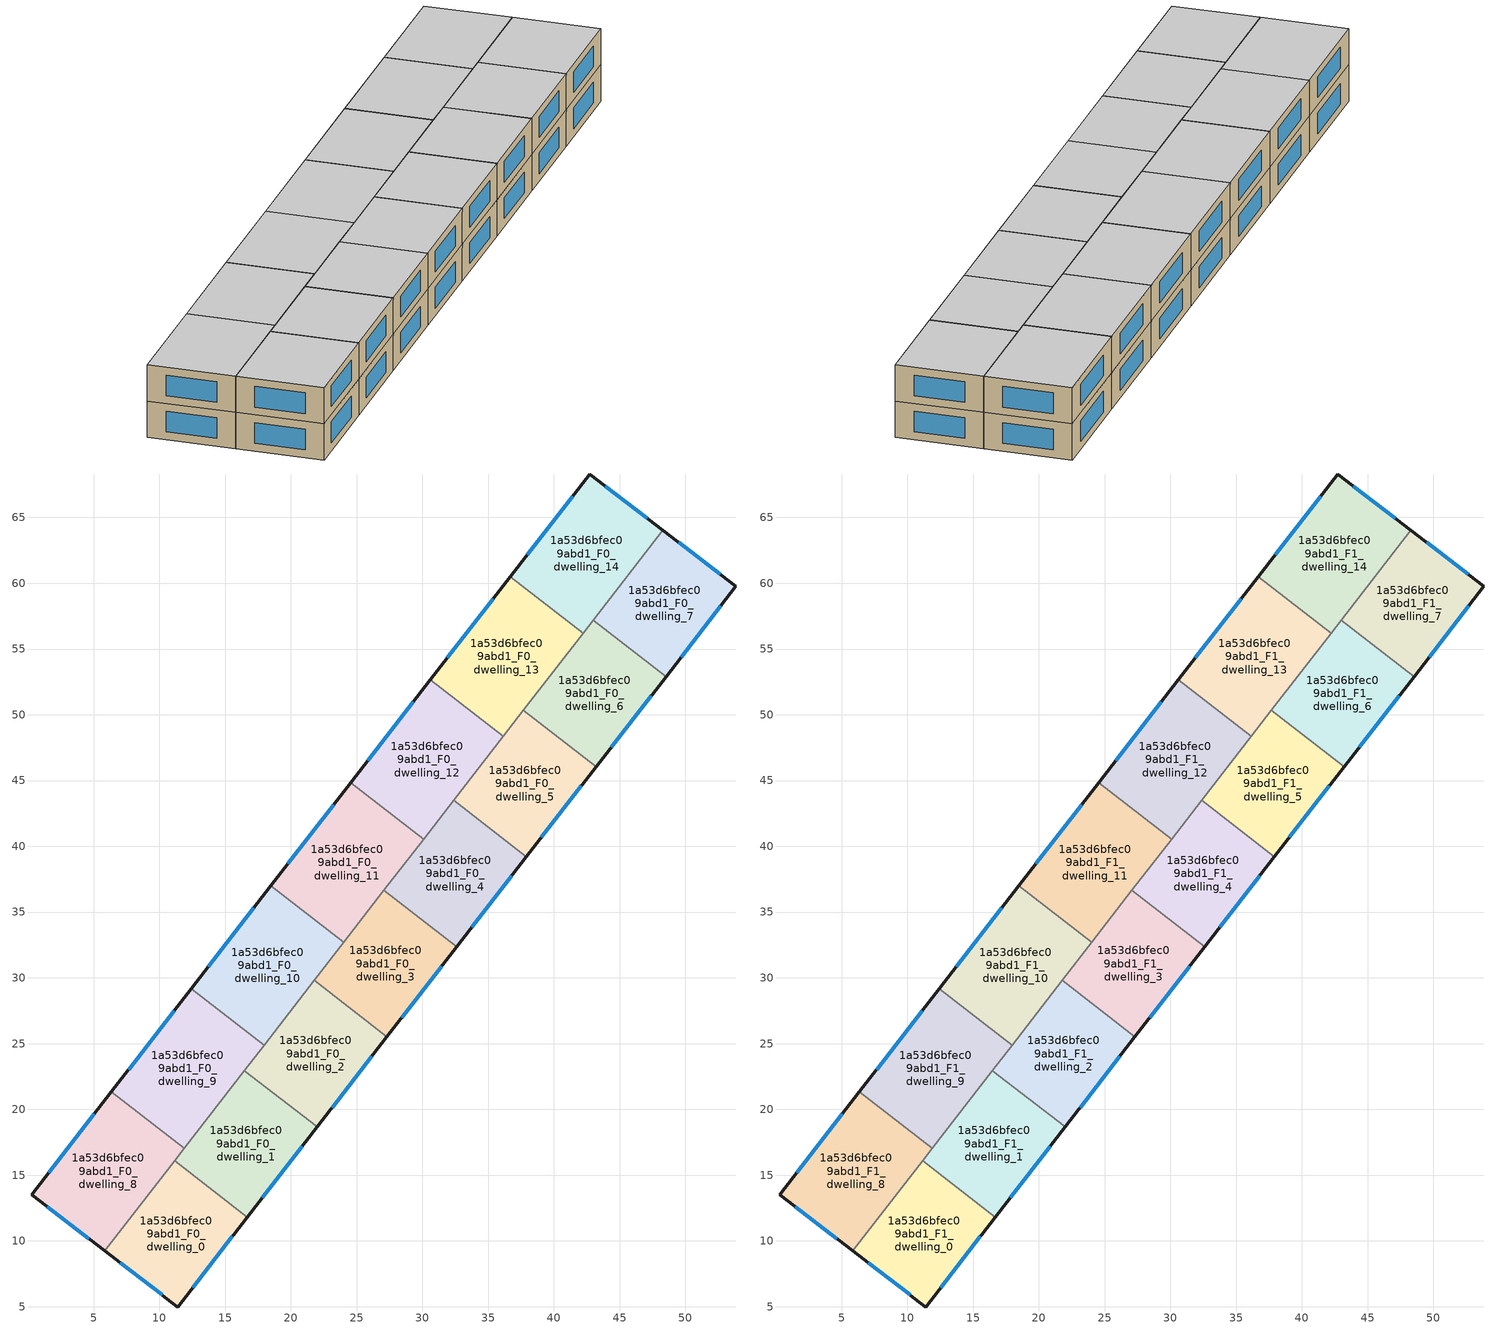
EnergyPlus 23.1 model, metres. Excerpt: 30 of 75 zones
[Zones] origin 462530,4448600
1a53d6bfec09abd1_F0_dwelling_0
 floor ground (EU_floor_Construction): 16.7,11.82 11.4,4.98 5.85,9.25 11.16,16.11 z0
 wall outside (EU_wall_Construction): 5.85,9.25 11.4,4.98 16.7,11.82 z0:3
 wall to 1a53d6bfec09abd1_F0_dwelling_1 (EU_wall_Construction): 16.7,11.82 11.16,16.11 z0:3
 wall to 1a53d6bfec09abd1_F0_dwelling_8 (EU_wall_Construction): 11.16,16.11 5.85,9.25 z0:3
 window (EU_Window_Construction): 12.54,6.44 15.56,10.35 / 7.04,8.33 10.21,5.89 z0.64:2.36
1a53d6bfec09abd1_F0_dwelling_1
 floor ground (EU_floor_Construction): 22,18.67 16.7,11.82 11.16,16.11 16.46,22.96 z0
 wall outside (EU_wall_Construction): 16.7,11.82 22,18.67 z0:3
 wall to 1a53d6bfec09abd1_F0_dwelling_2 (EU_wall_Construction): 22,18.67 16.46,22.96 z0:3
 wall to 1a53d6bfec09abd1_F0_dwelling_9 (EU_wall_Construction): 16.46,22.96 11.9,17.06 z0:3
 wall to 1a53d6bfec09abd1_F0_dwelling_8 (EU_wall_Construction): 11.9,17.06 11.16,16.11 z0:3
 window (EU_Window_Construction): 17.83,13.28 20.87,17.2 z0.64:2.36
1a53d6bfec09abd1_F0_dwelling_10
 floor ground (EU_floor_Construction): 24.02,32.72 17.96,24.89 12.42,29.18 18.49,37.01 z0
 wall outside (EU_wall_Construction): 18.49,37.01 12.42,29.18 z0:3
 wall to 1a53d6bfec09abd1_F0_dwelling_11 (EU_wall_Construction): 24.02,32.72 18.49,37.01 z0:3
 wall to 1a53d6bfec09abd1_F0_dwelling_9 (EU_wall_Construction): 12.42,29.18 17.96,24.89 z0:3
 wall to 1a53d6bfec09abd1_F0_dwelling_2 (EU_wall_Construction): 17.96,24.89 21.77,29.81 z0:3
 wall to 1a53d6bfec09abd1_F0_dwelling_3 (EU_wall_Construction): 21.77,29.81 24.02,32.72 z0:3
 window (EU_Window_Construction): 17.19,35.33 13.72,30.86 z0.64:2.36
1a53d6bfec09abd1_F0_dwelling_11
 floor ground (EU_floor_Construction): 30.09,40.54 24.02,32.72 18.49,37.01 24.55,44.83 z0
 wall outside (EU_wall_Construction): 24.55,44.83 18.49,37.01 z0:3
 wall to 1a53d6bfec09abd1_F0_dwelling_12 (EU_wall_Construction): 30.09,40.54 24.55,44.83 z0:3
 wall to 1a53d6bfec09abd1_F0_dwelling_3 (EU_wall_Construction): 24.02,32.72 27.07,36.65 z0:3
 wall to 1a53d6bfec09abd1_F0_dwelling_4 (EU_wall_Construction): 27.07,36.65 30.09,40.54 z0:3
 window (EU_Window_Construction): 23.25,43.16 19.78,38.68 z0.64:2.36
1a53d6bfec09abd1_F0_dwelling_12
 floor ground (EU_floor_Construction): 36.15,48.37 30.09,40.54 24.55,44.83 30.61,52.66 z0
 wall outside (EU_wall_Construction): 30.61,52.66 24.55,44.83 z0:3
 wall to 1a53d6bfec09abd1_F0_dwelling_13 (EU_wall_Construction): 36.15,48.37 30.61,52.66 z0:3
 wall to 1a53d6bfec09abd1_F0_dwelling_5 (EU_wall_Construction): 32.38,43.5 36.15,48.37 z0:3
 wall to 1a53d6bfec09abd1_F0_dwelling_4 (EU_wall_Construction): 30.09,40.55 32.38,43.5 z0:3
 window (EU_Window_Construction): 29.31,50.98 25.85,46.51 z0.64:2.36
1a53d6bfec09abd1_F0_dwelling_13
 floor ground (EU_floor_Construction): 42.21,56.2 36.15,48.37 30.61,52.66 36.67,60.49 z0
 wall outside (EU_wall_Construction): 36.67,60.49 30.61,52.66 z0:3
 wall to 1a53d6bfec09abd1_F0_dwelling_14 (EU_wall_Construction): 42.21,56.2 36.67,60.49 z0:3
 wall to 1a53d6bfec09abd1_F0_dwelling_6 (EU_wall_Construction): 37.68,50.35 42.21,56.2 z0:3
 wall to 1a53d6bfec09abd1_F0_dwelling_5 (EU_wall_Construction): 36.15,48.37 37.68,50.35 z0:3
 window (EU_Window_Construction): 35.37,58.81 31.91,54.34 z0.64:2.36
1a53d6bfec09abd1_F0_dwelling_14
 floor ground (EU_floor_Construction): 48.28,64.04 42.21,56.2 36.67,60.49 42.73,68.3 z0
 wall outside (EU_wall_Construction): 48.28,64.04 42.73,68.3 36.67,60.49 z0:3
 wall to 1a53d6bfec09abd1_F0_dwelling_7 (EU_wall_Construction): 42.99,57.2 48.28,64.04 z0:3
 wall to 1a53d6bfec09abd1_F0_dwelling_6 (EU_wall_Construction): 42.21,56.2 42.99,57.2 z0:3
 window (EU_Window_Construction): 47.09,64.95 43.92,67.39 / 41.43,66.63 37.97,62.16 z0.64:2.36
1a53d6bfec09abd1_F0_dwelling_2
 floor ground (EU_floor_Construction): 27.31,25.51 22,18.67 16.46,22.96 21.77,29.8 z0
 wall outside (EU_wall_Construction): 22,18.67 27.31,25.51 z0:3
 wall to 1a53d6bfec09abd1_F0_dwelling_3 (EU_wall_Construction): 27.31,25.51 21.77,29.8 z0:3
 wall to 1a53d6bfec09abd1_F0_dwelling_9 (EU_wall_Construction): 17.96,24.89 16.46,22.96 z0:3
 window (EU_Window_Construction): 23.14,20.13 26.17,24.05 z0.64:2.36
1a53d6bfec09abd1_F0_dwelling_3
 floor ground (EU_floor_Construction): 32.61,32.36 27.31,25.51 21.77,29.8 27.07,36.65 z0
 wall outside (EU_wall_Construction): 27.31,25.51 32.61,32.36 z0:3
 wall to 1a53d6bfec09abd1_F0_dwelling_4 (EU_wall_Construction): 32.61,32.36 27.07,36.65 z0:3
 window (EU_Window_Construction): 28.44,26.98 31.47,30.9 z0.64:2.36
1a53d6bfec09abd1_F0_dwelling_4
 floor ground (EU_floor_Construction): 37.91,39.21 32.61,32.36 27.07,36.65 32.38,43.5 z0
 wall outside (EU_wall_Construction): 32.61,32.36 37.91,39.21 z0:3
 wall to 1a53d6bfec09abd1_F0_dwelling_5 (EU_wall_Construction): 37.91,39.21 32.38,43.5 z0:3
 window (EU_Window_Construction): 33.75,33.83 36.78,37.75 z0.64:2.36
1a53d6bfec09abd1_F0_dwelling_5
 floor ground (EU_floor_Construction): 43.22,46.06 37.91,39.21 32.38,43.5 37.68,50.35 z0
 wall outside (EU_wall_Construction): 37.91,39.21 43.22,46.06 z0:3
 wall to 1a53d6bfec09abd1_F0_dwelling_6 (EU_wall_Construction): 43.22,46.06 37.68,50.35 z0:3
 window (EU_Window_Construction): 39.05,40.68 42.08,44.59 z0.64:2.36
1a53d6bfec09abd1_F0_dwelling_6
 floor ground (EU_floor_Construction): 48.52,52.91 43.22,46.06 37.68,50.35 42.99,57.2 z0
 wall outside (EU_wall_Construction): 43.22,46.06 48.52,52.91 z0:3
 wall to 1a53d6bfec09abd1_F0_dwelling_7 (EU_wall_Construction): 48.52,52.91 42.99,57.2 z0:3
 window (EU_Window_Construction): 44.36,47.53 47.39,51.44 z0.64:2.36
1a53d6bfec09abd1_F0_dwelling_7
 floor ground (EU_floor_Construction): 53.84,59.77 48.52,52.91 42.99,57.2 48.28,64.04 z0
 wall outside (EU_wall_Construction): 48.52,52.91 53.84,59.77 48.28,64.04 z0:3
 window (EU_Window_Construction): 52.65,60.68 49.47,63.12 / 49.66,54.38 52.7,58.3 z0.64:2.36
1a53d6bfec09abd1_F0_dwelling_8
 floor ground (EU_floor_Construction): 11.9,17.06 5.85,9.25 0.29,13.51 6.36,21.35 z0
 wall outside (EU_wall_Construction): 6.36,21.35 0.29,13.51 5.85,9.25 z0:3
 wall to 1a53d6bfec09abd1_F0_dwelling_9 (EU_wall_Construction): 11.9,17.06 6.36,21.35 z0:3
 window (EU_Window_Construction): 1.48,12.6 4.66,10.16 / 5.06,19.67 1.59,15.19 z0.64:2.36
1a53d6bfec09abd1_F0_dwelling_9
 floor ground (EU_floor_Construction): 17.96,24.89 11.9,17.06 6.36,21.35 12.42,29.18 z0
 wall outside (EU_wall_Construction): 12.42,29.18 6.36,21.35 z0:3
 window (EU_Window_Construction): 11.13,27.5 7.66,23.03 z0.64:2.36
1a53d6bfec09abd1_F1_dwelling_0
 floor to 1a53d6bfec09abd1_F0_dwelling_0 (EU_floor_Construction): 16.7,11.82 11.4,4.98 5.85,9.25 11.16,16.11 z3
 wall outside (EU_wall_Construction): 5.85,9.25 11.4,4.98 16.7,11.82 z3:6
 wall to 1a53d6bfec09abd1_F1_dwelling_1 (EU_wall_Construction): 16.7,11.82 11.16,16.11 z3:6
 wall to 1a53d6bfec09abd1_F1_dwelling_8 (EU_wall_Construction): 11.16,16.11 5.85,9.25 z3:6
 window (EU_Window_Construction): 12.54,6.44 15.56,10.35 / 7.04,8.33 10.21,5.89 z3.64:5.36
 ceiling to 1a53d6bfec09abd1_F2_dwelling_0 (EU_floor_Construction): 11.4,4.98 16.7,11.82 11.16,16.11 5.85,9.25 z6
1a53d6bfec09abd1_F1_dwelling_1
 floor to 1a53d6bfec09abd1_F0_dwelling_1 (EU_floor_Construction): 22,18.67 16.7,11.82 11.16,16.11 16.46,22.96 z3
 wall outside (EU_wall_Construction): 16.7,11.82 22,18.67 z3:6
 wall to 1a53d6bfec09abd1_F1_dwelling_2 (EU_wall_Construction): 22,18.67 16.46,22.96 z3:6
 wall to 1a53d6bfec09abd1_F1_dwelling_9 (EU_wall_Construction): 16.46,22.96 11.9,17.06 z3:6
 wall to 1a53d6bfec09abd1_F1_dwelling_8 (EU_wall_Construction): 11.9,17.06 11.16,16.11 z3:6
 window (EU_Window_Construction): 17.83,13.28 20.87,17.2 z3.64:5.36
 ceiling to 1a53d6bfec09abd1_F2_dwelling_1 (EU_floor_Construction): 16.7,11.82 22,18.67 16.46,22.96 11.16,16.11 z6
1a53d6bfec09abd1_F1_dwelling_10
 floor to 1a53d6bfec09abd1_F0_dwelling_10 (EU_floor_Construction): 24.02,32.72 17.96,24.89 12.42,29.18 18.49,37.01 z3
 wall outside (EU_wall_Construction): 18.49,37.01 12.42,29.18 z3:6
 wall to 1a53d6bfec09abd1_F1_dwelling_11 (EU_wall_Construction): 24.02,32.72 18.49,37.01 z3:6
 wall to 1a53d6bfec09abd1_F1_dwelling_9 (EU_wall_Construction): 12.42,29.18 17.96,24.89 z3:6
 wall to 1a53d6bfec09abd1_F1_dwelling_2 (EU_wall_Construction): 17.96,24.89 21.77,29.81 z3:6
 wall to 1a53d6bfec09abd1_F1_dwelling_3 (EU_wall_Construction): 21.77,29.81 24.02,32.72 z3:6
 window (EU_Window_Construction): 17.19,35.33 13.72,30.86 z3.64:5.36
 ceiling to 1a53d6bfec09abd1_F2_dwelling_10 (EU_floor_Construction): 17.96,24.89 24.02,32.72 18.49,37.01 12.42,29.18 z6
1a53d6bfec09abd1_F1_dwelling_11
 floor to 1a53d6bfec09abd1_F0_dwelling_11 (EU_floor_Construction): 30.09,40.54 24.02,32.72 18.49,37.01 24.55,44.83 z3
 wall outside (EU_wall_Construction): 24.55,44.83 18.49,37.01 z3:6
 wall to 1a53d6bfec09abd1_F1_dwelling_12 (EU_wall_Construction): 30.09,40.54 24.55,44.83 z3:6
 wall to 1a53d6bfec09abd1_F1_dwelling_3 (EU_wall_Construction): 24.02,32.72 27.07,36.65 z3:6
 wall to 1a53d6bfec09abd1_F1_dwelling_4 (EU_wall_Construction): 27.07,36.65 30.09,40.54 z3:6
 window (EU_Window_Construction): 23.25,43.16 19.78,38.68 z3.64:5.36
 ceiling to 1a53d6bfec09abd1_F2_dwelling_11 (EU_floor_Construction): 24.02,32.72 30.09,40.54 24.55,44.83 18.49,37.01 z6
1a53d6bfec09abd1_F1_dwelling_12
 floor to 1a53d6bfec09abd1_F0_dwelling_12 (EU_floor_Construction): 36.15,48.37 30.09,40.54 24.55,44.83 30.61,52.66 z3
 wall outside (EU_wall_Construction): 30.61,52.66 24.55,44.83 z3:6
 wall to 1a53d6bfec09abd1_F1_dwelling_13 (EU_wall_Construction): 36.15,48.37 30.61,52.66 z3:6
 wall to 1a53d6bfec09abd1_F1_dwelling_5 (EU_wall_Construction): 32.38,43.5 36.15,48.37 z3:6
 wall to 1a53d6bfec09abd1_F1_dwelling_4 (EU_wall_Construction): 30.09,40.55 32.38,43.5 z3:6
 window (EU_Window_Construction): 29.31,50.98 25.85,46.51 z3.64:5.36
 ceiling to 1a53d6bfec09abd1_F2_dwelling_12 (EU_floor_Construction): 30.09,40.54 36.15,48.37 30.61,52.66 24.55,44.83 z6
1a53d6bfec09abd1_F1_dwelling_13
 floor to 1a53d6bfec09abd1_F0_dwelling_13 (EU_floor_Construction): 42.21,56.2 36.15,48.37 30.61,52.66 36.67,60.49 z3
 wall outside (EU_wall_Construction): 36.67,60.49 30.61,52.66 z3:6
 wall to 1a53d6bfec09abd1_F1_dwelling_14 (EU_wall_Construction): 42.21,56.2 36.67,60.49 z3:6
 wall to 1a53d6bfec09abd1_F1_dwelling_6 (EU_wall_Construction): 37.68,50.35 42.21,56.2 z3:6
 wall to 1a53d6bfec09abd1_F1_dwelling_5 (EU_wall_Construction): 36.15,48.37 37.68,50.35 z3:6
 window (EU_Window_Construction): 35.37,58.81 31.91,54.34 z3.64:5.36
 ceiling to 1a53d6bfec09abd1_F2_dwelling_13 (EU_floor_Construction): 36.15,48.37 42.21,56.2 36.67,60.49 30.61,52.66 z6
1a53d6bfec09abd1_F1_dwelling_14
 floor to 1a53d6bfec09abd1_F0_dwelling_14 (EU_floor_Construction): 48.28,64.04 42.21,56.2 36.67,60.49 42.73,68.3 z3
 wall outside (EU_wall_Construction): 48.28,64.04 42.73,68.3 36.67,60.49 z3:6
 wall to 1a53d6bfec09abd1_F1_dwelling_7 (EU_wall_Construction): 42.99,57.2 48.28,64.04 z3:6
 wall to 1a53d6bfec09abd1_F1_dwelling_6 (EU_wall_Construction): 42.21,56.2 42.99,57.2 z3:6
 window (EU_Window_Construction): 47.09,64.95 43.92,67.39 / 41.43,66.63 37.97,62.16 z3.64:5.36
 ceiling to 1a53d6bfec09abd1_F2_dwelling_14 (EU_floor_Construction): 42.21,56.2 48.28,64.04 42.73,68.3 36.67,60.49 z6
1a53d6bfec09abd1_F1_dwelling_2
 floor to 1a53d6bfec09abd1_F0_dwelling_2 (EU_floor_Construction): 27.31,25.51 22,18.67 16.46,22.96 21.77,29.8 z3
 wall outside (EU_wall_Construction): 22,18.67 27.31,25.51 z3:6
 wall to 1a53d6bfec09abd1_F1_dwelling_3 (EU_wall_Construction): 27.31,25.51 21.77,29.8 z3:6
 wall to 1a53d6bfec09abd1_F1_dwelling_9 (EU_wall_Construction): 17.96,24.89 16.46,22.96 z3:6
 window (EU_Window_Construction): 23.14,20.13 26.17,24.05 z3.64:5.36
 ceiling to 1a53d6bfec09abd1_F2_dwelling_2 (EU_floor_Construction): 22,18.67 27.31,25.51 21.77,29.8 16.46,22.96 z6
1a53d6bfec09abd1_F1_dwelling_3
 floor to 1a53d6bfec09abd1_F0_dwelling_3 (EU_floor_Construction): 32.61,32.36 27.31,25.51 21.77,29.8 27.07,36.65 z3
 wall outside (EU_wall_Construction): 27.31,25.51 32.61,32.36 z3:6
 wall to 1a53d6bfec09abd1_F1_dwelling_4 (EU_wall_Construction): 32.61,32.36 27.07,36.65 z3:6
 window (EU_Window_Construction): 28.44,26.98 31.47,30.9 z3.64:5.36
 ceiling to 1a53d6bfec09abd1_F2_dwelling_3 (EU_floor_Construction): 27.31,25.51 32.61,32.36 27.07,36.65 21.77,29.8 z6
1a53d6bfec09abd1_F1_dwelling_4
 floor to 1a53d6bfec09abd1_F0_dwelling_4 (EU_floor_Construction): 37.91,39.21 32.61,32.36 27.07,36.65 32.38,43.5 z3
 wall outside (EU_wall_Construction): 32.61,32.36 37.91,39.21 z3:6
 wall to 1a53d6bfec09abd1_F1_dwelling_5 (EU_wall_Construction): 37.91,39.21 32.38,43.5 z3:6
 window (EU_Window_Construction): 33.75,33.83 36.78,37.75 z3.64:5.36
 ceiling to 1a53d6bfec09abd1_F2_dwelling_4 (EU_floor_Construction): 32.61,32.36 37.91,39.21 32.38,43.5 27.07,36.65 z6
1a53d6bfec09abd1_F1_dwelling_5
 floor to 1a53d6bfec09abd1_F0_dwelling_5 (EU_floor_Construction): 43.22,46.06 37.91,39.21 32.38,43.5 37.68,50.35 z3
 wall outside (EU_wall_Construction): 37.91,39.21 43.22,46.06 z3:6
 wall to 1a53d6bfec09abd1_F1_dwelling_6 (EU_wall_Construction): 43.22,46.06 37.68,50.35 z3:6
 window (EU_Window_Construction): 39.05,40.68 42.08,44.59 z3.64:5.36
 ceiling to 1a53d6bfec09abd1_F2_dwelling_5 (EU_floor_Construction): 37.91,39.21 43.22,46.06 37.68,50.35 32.38,43.5 z6
1a53d6bfec09abd1_F1_dwelling_6
 floor to 1a53d6bfec09abd1_F0_dwelling_6 (EU_floor_Construction): 48.52,52.91 43.22,46.06 37.68,50.35 42.99,57.2 z3
 wall outside (EU_wall_Construction): 43.22,46.06 48.52,52.91 z3:6
 wall to 1a53d6bfec09abd1_F1_dwelling_7 (EU_wall_Construction): 48.52,52.91 42.99,57.2 z3:6
 window (EU_Window_Construction): 44.36,47.53 47.39,51.44 z3.64:5.36
 ceiling to 1a53d6bfec09abd1_F2_dwelling_6 (EU_floor_Construction): 43.22,46.06 48.52,52.91 42.99,57.2 37.68,50.35 z6
1a53d6bfec09abd1_F1_dwelling_7
 floor to 1a53d6bfec09abd1_F0_dwelling_7 (EU_floor_Construction): 53.84,59.77 48.52,52.91 42.99,57.2 48.28,64.04 z3
 wall outside (EU_wall_Construction): 48.52,52.91 53.84,59.77 48.28,64.04 z3:6
 window (EU_Window_Construction): 52.65,60.68 49.47,63.12 / 49.66,54.38 52.7,58.3 z3.64:5.36
 ceiling to 1a53d6bfec09abd1_F2_dwelling_7 (EU_floor_Construction): 48.52,52.91 53.84,59.77 48.28,64.04 42.99,57.2 z6
1a53d6bfec09abd1_F1_dwelling_8
 floor to 1a53d6bfec09abd1_F0_dwelling_8 (EU_floor_Construction): 11.9,17.06 5.85,9.25 0.29,13.51 6.36,21.35 z3
 wall outside (EU_wall_Construction): 6.36,21.35 0.29,13.51 5.85,9.25 z3:6
 wall to 1a53d6bfec09abd1_F1_dwelling_9 (EU_wall_Construction): 11.9,17.06 6.36,21.35 z3:6
 window (EU_Window_Construction): 1.48,12.6 4.66,10.16 / 5.06,19.67 1.59,15.19 z3.64:5.36
 ceiling to 1a53d6bfec09abd1_F2_dwelling_8 (EU_floor_Construction): 5.85,9.25 11.9,17.06 6.36,21.35 0.29,13.51 z6
1a53d6bfec09abd1_F1_dwelling_9
 floor to 1a53d6bfec09abd1_F0_dwelling_9 (EU_floor_Construction): 17.96,24.89 11.9,17.06 6.36,21.35 12.42,29.18 z3
 wall outside (EU_wall_Construction): 12.42,29.18 6.36,21.35 z3:6
 window (EU_Window_Construction): 11.13,27.5 7.66,23.03 z3.64:5.36
 ceiling to 1a53d6bfec09abd1_F2_dwelling_9 (EU_floor_Construction): 11.9,17.06 17.96,24.89 12.42,29.18 6.36,21.35 z6
[Building]
EU S2 Campaign: North Axis=0; Terrain=City; Solar Distribution=FullExterior
[Site:Location]
Yerevan-Zvartnots.Intl.AP: Latitude=40.15; Longitude=44.383; Time Zone=4; Elevation=854
[SizingPeriod:WeatherFileDays]
AnnualSizingPeriod: Begin Month=1; Begin Day of Month=1; End Month=12; End Day of Month=31; Day of Week for Start Day=Monday; Use Weather File Daylight Saving Period=No; Use Weather File Rain and Snow Indicators=No
[MATERIAL]
EU_InternalMass_Material: Roughness=MediumRough; Thickness=0.1; Conductivity=1; Density=1800; Specific Heat=900; Thermal Absorptance=0.9; Solar Absorptance=0.7; Visible Absorptance=0.7
[MATERIAL:NOMASS] Roughness=MediumRough; Thermal Absorptance=0.9; Solar Absorptance=0.7; Visible Absorptance=0.7
Name | Thermal Resistance
EU_wall_NoMass | 1.05043
EU_floor_NoMass | 0.478065
[WINDOWMATERIAL:SIMPLEGLAZINGSYSTEM]
EU_Window_SimpleGlazing: UFactor=2.5566; Solar Heat Gain Coefficient=0.75; Visible Transmittance=0.75
[CONSTRUCTION]
EU_wall_Construction: EU_wall_NoMass
EU_floor_Construction: EU_floor_NoMass
EU_Window_Construction: EU_Window_SimpleGlazing
EU_InternalMass_Construction: EU_InternalMass_Material
[ZONE] Type=1; Multiplier=1; Ceiling Height=autocalculate; Floor Area=autocalculate; Part of Total Floor Area=Yes
Name | Volume
1a53d6bfec09abd1_F0_dwelling_0; 1a53d6bfec09abd1_F1_dwelling_0 | 182.042
1a53d6bfec09abd1_F0_dwelling_1; 1a53d6bfec09abd1_F1_dwelling_1; 1a53d6bfec09abd1_F0_dwelling_3; 1a53d6bfec09abd1_F1_dwelling_3; 1a53d6bfec09abd1_F0_dwelling_4; 1a53d6bfec09abd1_F1_dwelling_4 | 182.052
1a53d6bfec09abd1_F0_dwelling_10; 1a53d6bfec09abd1_F1_dwelling_10 | 208.038
1a53d6bfec09abd1_F0_dwelling_11; 1a53d6bfec09abd1_F1_dwelling_11; 1a53d6bfec09abd1_F0_dwelling_12; 1a53d6bfec09abd1_F1_dwelling_12 | 208.032
1a53d6bfec09abd1_F0_dwelling_13; 1a53d6bfec09abd1_F1_dwelling_13; 1a53d6bfec09abd1_F0_dwelling_9; 1a53d6bfec09abd1_F1_dwelling_9 | 208.037
1a53d6bfec09abd1_F0_dwelling_14; 1a53d6bfec09abd1_F1_dwelling_14 | 208.043
1a53d6bfec09abd1_F0_dwelling_2; 1a53d6bfec09abd1_F1_dwelling_2 | 182.068
1a53d6bfec09abd1_F0_dwelling_5; 1a53d6bfec09abd1_F1_dwelling_5 | 182.035
1a53d6bfec09abd1_F0_dwelling_6; 1a53d6bfec09abd1_F1_dwelling_6 | 182.049
1a53d6bfec09abd1_F0_dwelling_7; 1a53d6bfec09abd1_F1_dwelling_7 | 182.057
1a53d6bfec09abd1_F0_dwelling_8; 1a53d6bfec09abd1_F1_dwelling_8 | 208.044
[INTERNALMASS] Construction=EU_InternalMass_Construction
Name | Zone or ZoneList | Surface Area
1a53d6bfec09abd1_F0_dwelling_0_EU_InternalMass | 1a53d6bfec09abd1_F0_dwelling_0 | 60.6805
1a53d6bfec09abd1_F0_dwelling_1_EU_InternalMass | 1a53d6bfec09abd1_F0_dwelling_1 | 60.6841
1a53d6bfec09abd1_F0_dwelling_2_EU_InternalMass | 1a53d6bfec09abd1_F0_dwelling_2 | 60.6895
1a53d6bfec09abd1_F0_dwelling_3_EU_InternalMass | 1a53d6bfec09abd1_F0_dwelling_3 | 60.6841
1a53d6bfec09abd1_F0_dwelling_4_EU_InternalMass | 1a53d6bfec09abd1_F0_dwelling_4 | 60.6841
1a53d6bfec09abd1_F0_dwelling_5_EU_InternalMass | 1a53d6bfec09abd1_F0_dwelling_5 | 60.6785
1a53d6bfec09abd1_F0_dwelling_6_EU_InternalMass | 1a53d6bfec09abd1_F0_dwelling_6 | 60.6828
1a53d6bfec09abd1_F0_dwelling_7_EU_InternalMass | 1a53d6bfec09abd1_F0_dwelling_7 | 60.6859
1a53d6bfec09abd1_F0_dwelling_8_EU_InternalMass | 1a53d6bfec09abd1_F0_dwelling_8 | 69.3478
1a53d6bfec09abd1_F0_dwelling_9_EU_InternalMass | 1a53d6bfec09abd1_F0_dwelling_9 | 69.3458
1a53d6bfec09abd1_F0_dwelling_10_EU_InternalMass | 1a53d6bfec09abd1_F0_dwelling_10 | 69.3458
1a53d6bfec09abd1_F0_dwelling_11_EU_InternalMass | 1a53d6bfec09abd1_F0_dwelling_11 | 69.3441
1a53d6bfec09abd1_F0_dwelling_12_EU_InternalMass | 1a53d6bfec09abd1_F0_dwelling_12 | 69.3441
1a53d6bfec09abd1_F0_dwelling_13_EU_InternalMass | 1a53d6bfec09abd1_F0_dwelling_13 | 69.3458
1a53d6bfec09abd1_F0_dwelling_14_EU_InternalMass | 1a53d6bfec09abd1_F0_dwelling_14 | 69.3478
1a53d6bfec09abd1_F1_dwelling_0_EU_InternalMass | 1a53d6bfec09abd1_F1_dwelling_0 | 60.6805
1a53d6bfec09abd1_F1_dwelling_1_EU_InternalMass | 1a53d6bfec09abd1_F1_dwelling_1 | 60.6841
1a53d6bfec09abd1_F1_dwelling_2_EU_InternalMass | 1a53d6bfec09abd1_F1_dwelling_2 | 60.6895
1a53d6bfec09abd1_F1_dwelling_3_EU_InternalMass | 1a53d6bfec09abd1_F1_dwelling_3 | 60.6841
1a53d6bfec09abd1_F1_dwelling_4_EU_InternalMass | 1a53d6bfec09abd1_F1_dwelling_4 | 60.6841
1a53d6bfec09abd1_F1_dwelling_5_EU_InternalMass | 1a53d6bfec09abd1_F1_dwelling_5 | 60.6785
1a53d6bfec09abd1_F1_dwelling_6_EU_InternalMass | 1a53d6bfec09abd1_F1_dwelling_6 | 60.6828
1a53d6bfec09abd1_F1_dwelling_7_EU_InternalMass | 1a53d6bfec09abd1_F1_dwelling_7 | 60.6859
1a53d6bfec09abd1_F1_dwelling_8_EU_InternalMass | 1a53d6bfec09abd1_F1_dwelling_8 | 69.3478
1a53d6bfec09abd1_F1_dwelling_9_EU_InternalMass | 1a53d6bfec09abd1_F1_dwelling_9 | 69.3458
1a53d6bfec09abd1_F1_dwelling_10_EU_InternalMass | 1a53d6bfec09abd1_F1_dwelling_10 | 69.3458
1a53d6bfec09abd1_F1_dwelling_11_EU_InternalMass | 1a53d6bfec09abd1_F1_dwelling_11 | 69.3441
1a53d6bfec09abd1_F1_dwelling_12_EU_InternalMass | 1a53d6bfec09abd1_F1_dwelling_12 | 69.3441
1a53d6bfec09abd1_F1_dwelling_13_EU_InternalMass | 1a53d6bfec09abd1_F1_dwelling_13 | 69.3458
1a53d6bfec09abd1_F1_dwelling_14_EU_InternalMass | 1a53d6bfec09abd1_F1_dwelling_14 | 69.3478
[OTHEREQUIPMENT] Fuel Type=Electricity; Design Level Calculation Method=Watts/Area; Power per Zone Floor Area=1; Fraction Latent=0; Fraction Radiant=0; Fraction Lost=0; Carbon Dioxide Generation Rate=0; EndUse Subcategory=EU_Step8_InternalGains
Name | Zone or ZoneList or Space or SpaceList | Schedule
EU_Step8_InternalGain_1a53d6bfec09abd1_F0_dwelling_0_f000 | 1a53d6bfec09abd1_F0_dwelling_0 | EU_Step8_GainSchedule_1a53d6bfec09abd1_F0_dwelling_0_f000
EU_Step8_InternalGain_1a53d6bfec09abd1_F0_dwelling_1_f000 | 1a53d6bfec09abd1_F0_dwelling_1 | EU_Step8_GainSchedule_1a53d6bfec09abd1_F0_dwelling_1_f000
EU_Step8_InternalGain_1a53d6bfec09abd1_F0_dwelling_2_f000 | 1a53d6bfec09abd1_F0_dwelling_2 | EU_Step8_GainSchedule_1a53d6bfec09abd1_F0_dwelling_2_f000
EU_Step8_InternalGain_1a53d6bfec09abd1_F0_dwelling_3_f000 | 1a53d6bfec09abd1_F0_dwelling_3 | EU_Step8_GainSchedule_1a53d6bfec09abd1_F0_dwelling_3_f000
EU_Step8_InternalGain_1a53d6bfec09abd1_F0_dwelling_4_f000 | 1a53d6bfec09abd1_F0_dwelling_4 | EU_Step8_GainSchedule_1a53d6bfec09abd1_F0_dwelling_4_f000
EU_Step8_InternalGain_1a53d6bfec09abd1_F0_dwelling_5_f000 | 1a53d6bfec09abd1_F0_dwelling_5 | EU_Step8_GainSchedule_1a53d6bfec09abd1_F0_dwelling_5_f000
EU_Step8_InternalGain_1a53d6bfec09abd1_F0_dwelling_6_f000 | 1a53d6bfec09abd1_F0_dwelling_6 | EU_Step8_GainSchedule_1a53d6bfec09abd1_F0_dwelling_6_f000
EU_Step8_InternalGain_1a53d6bfec09abd1_F0_dwelling_7_f000 | 1a53d6bfec09abd1_F0_dwelling_7 | EU_Step8_GainSchedule_1a53d6bfec09abd1_F0_dwelling_7_f000
EU_Step8_InternalGain_1a53d6bfec09abd1_F0_dwelling_8_f000 | 1a53d6bfec09abd1_F0_dwelling_8 | EU_Step8_GainSchedule_1a53d6bfec09abd1_F0_dwelling_8_f000
EU_Step8_InternalGain_1a53d6bfec09abd1_F0_dwelling_9_f000 | 1a53d6bfec09abd1_F0_dwelling_9 | EU_Step8_GainSchedule_1a53d6bfec09abd1_F0_dwelling_9_f000
EU_Step8_InternalGain_1a53d6bfec09abd1_F0_dwelling_10_f000 | 1a53d6bfec09abd1_F0_dwelling_10 | EU_Step8_GainSchedule_1a53d6bfec09abd1_F0_dwelling_10_f000
EU_Step8_InternalGain_1a53d6bfec09abd1_F0_dwelling_11_f000 | 1a53d6bfec09abd1_F0_dwelling_11 | EU_Step8_GainSchedule_1a53d6bfec09abd1_F0_dwelling_11_f000
EU_Step8_InternalGain_1a53d6bfec09abd1_F0_dwelling_12_f000 | 1a53d6bfec09abd1_F0_dwelling_12 | EU_Step8_GainSchedule_1a53d6bfec09abd1_F0_dwelling_12_f000
EU_Step8_InternalGain_1a53d6bfec09abd1_F0_dwelling_13_f000 | 1a53d6bfec09abd1_F0_dwelling_13 | EU_Step8_GainSchedule_1a53d6bfec09abd1_F0_dwelling_13_f000
EU_Step8_InternalGain_1a53d6bfec09abd1_F0_dwelling_14_f000 | 1a53d6bfec09abd1_F0_dwelling_14 | EU_Step8_GainSchedule_1a53d6bfec09abd1_F0_dwelling_14_f000
EU_Step8_InternalGain_1a53d6bfec09abd1_F1_dwelling_0_f000 | 1a53d6bfec09abd1_F1_dwelling_0 | EU_Step8_GainSchedule_1a53d6bfec09abd1_F1_dwelling_0_f000
EU_Step8_InternalGain_1a53d6bfec09abd1_F1_dwelling_1_f000 | 1a53d6bfec09abd1_F1_dwelling_1 | EU_Step8_GainSchedule_1a53d6bfec09abd1_F1_dwelling_1_f000
EU_Step8_InternalGain_1a53d6bfec09abd1_F1_dwelling_2_f000 | 1a53d6bfec09abd1_F1_dwelling_2 | EU_Step8_GainSchedule_1a53d6bfec09abd1_F1_dwelling_2_f000
EU_Step8_InternalGain_1a53d6bfec09abd1_F1_dwelling_3_f000 | 1a53d6bfec09abd1_F1_dwelling_3 | EU_Step8_GainSchedule_1a53d6bfec09abd1_F1_dwelling_3_f000
EU_Step8_InternalGain_1a53d6bfec09abd1_F1_dwelling_4_f000 | 1a53d6bfec09abd1_F1_dwelling_4 | EU_Step8_GainSchedule_1a53d6bfec09abd1_F1_dwelling_4_f000
EU_Step8_InternalGain_1a53d6bfec09abd1_F1_dwelling_5_f000 | 1a53d6bfec09abd1_F1_dwelling_5 | EU_Step8_GainSchedule_1a53d6bfec09abd1_F1_dwelling_5_f000
EU_Step8_InternalGain_1a53d6bfec09abd1_F1_dwelling_6_f000 | 1a53d6bfec09abd1_F1_dwelling_6 | EU_Step8_GainSchedule_1a53d6bfec09abd1_F1_dwelling_6_f000
EU_Step8_InternalGain_1a53d6bfec09abd1_F1_dwelling_7_f000 | 1a53d6bfec09abd1_F1_dwelling_7 | EU_Step8_GainSchedule_1a53d6bfec09abd1_F1_dwelling_7_f000
EU_Step8_InternalGain_1a53d6bfec09abd1_F1_dwelling_8_f000 | 1a53d6bfec09abd1_F1_dwelling_8 | EU_Step8_GainSchedule_1a53d6bfec09abd1_F1_dwelling_8_f000
EU_Step8_InternalGain_1a53d6bfec09abd1_F1_dwelling_9_f000 | 1a53d6bfec09abd1_F1_dwelling_9 | EU_Step8_GainSchedule_1a53d6bfec09abd1_F1_dwelling_9_f000
EU_Step8_InternalGain_1a53d6bfec09abd1_F1_dwelling_10_f000 | 1a53d6bfec09abd1_F1_dwelling_10 | EU_Step8_GainSchedule_1a53d6bfec09abd1_F1_dwelling_10_f000
EU_Step8_InternalGain_1a53d6bfec09abd1_F1_dwelling_11_f000 | 1a53d6bfec09abd1_F1_dwelling_11 | EU_Step8_GainSchedule_1a53d6bfec09abd1_F1_dwelling_11_f000
EU_Step8_InternalGain_1a53d6bfec09abd1_F1_dwelling_12_f000 | 1a53d6bfec09abd1_F1_dwelling_12 | EU_Step8_GainSchedule_1a53d6bfec09abd1_F1_dwelling_12_f000
EU_Step8_InternalGain_1a53d6bfec09abd1_F1_dwelling_13_f000 | 1a53d6bfec09abd1_F1_dwelling_13 | EU_Step8_GainSchedule_1a53d6bfec09abd1_F1_dwelling_13_f000
EU_Step8_InternalGain_1a53d6bfec09abd1_F1_dwelling_14_f000 | 1a53d6bfec09abd1_F1_dwelling_14 | EU_Step8_GainSchedule_1a53d6bfec09abd1_F1_dwelling_14_f000
[ZONEVENTILATION:DESIGNFLOWRATE] Schedule=EU_AlwaysOn; Design Flow Rate Calculation Method=AirChanges/Hour; Air Changes per Hour=0.557805; Ventilation Type=Natural; Fan Pressure Rise=0; Fan Total Efficiency=1; Constant Term Coefficient=1; Temperature Term Coefficient=0; Velocity Term Coefficient=0; Velocity Squared Term Coefficient=0; Minimum Indoor Temperature=-100; Maximum Indoor Temperature=100; Delta Temperature=-100; Minimum Outdoor Temperature=-100; Maximum Outdoor Temperature=100; Maximum Wind Speed=40
Name | Zone or ZoneList or Space or SpaceList
EU_ConstantAir_1a53d6bfec09abd1_F0_dwelling_0 | 1a53d6bfec09abd1_F0_dwelling_0
EU_ConstantAir_1a53d6bfec09abd1_F0_dwelling_1 | 1a53d6bfec09abd1_F0_dwelling_1
EU_ConstantAir_1a53d6bfec09abd1_F0_dwelling_2 | 1a53d6bfec09abd1_F0_dwelling_2
EU_ConstantAir_1a53d6bfec09abd1_F0_dwelling_3 | 1a53d6bfec09abd1_F0_dwelling_3
EU_ConstantAir_1a53d6bfec09abd1_F0_dwelling_4 | 1a53d6bfec09abd1_F0_dwelling_4
EU_ConstantAir_1a53d6bfec09abd1_F0_dwelling_5 | 1a53d6bfec09abd1_F0_dwelling_5
EU_ConstantAir_1a53d6bfec09abd1_F0_dwelling_6 | 1a53d6bfec09abd1_F0_dwelling_6
EU_ConstantAir_1a53d6bfec09abd1_F0_dwelling_7 | 1a53d6bfec09abd1_F0_dwelling_7
EU_ConstantAir_1a53d6bfec09abd1_F0_dwelling_8 | 1a53d6bfec09abd1_F0_dwelling_8
EU_ConstantAir_1a53d6bfec09abd1_F0_dwelling_9 | 1a53d6bfec09abd1_F0_dwelling_9
EU_ConstantAir_1a53d6bfec09abd1_F0_dwelling_10 | 1a53d6bfec09abd1_F0_dwelling_10
EU_ConstantAir_1a53d6bfec09abd1_F0_dwelling_11 | 1a53d6bfec09abd1_F0_dwelling_11
EU_ConstantAir_1a53d6bfec09abd1_F0_dwelling_12 | 1a53d6bfec09abd1_F0_dwelling_12
EU_ConstantAir_1a53d6bfec09abd1_F0_dwelling_13 | 1a53d6bfec09abd1_F0_dwelling_13
EU_ConstantAir_1a53d6bfec09abd1_F0_dwelling_14 | 1a53d6bfec09abd1_F0_dwelling_14
EU_ConstantAir_1a53d6bfec09abd1_F1_dwelling_0 | 1a53d6bfec09abd1_F1_dwelling_0
EU_ConstantAir_1a53d6bfec09abd1_F1_dwelling_1 | 1a53d6bfec09abd1_F1_dwelling_1
EU_ConstantAir_1a53d6bfec09abd1_F1_dwelling_2 | 1a53d6bfec09abd1_F1_dwelling_2
EU_ConstantAir_1a53d6bfec09abd1_F1_dwelling_3 | 1a53d6bfec09abd1_F1_dwelling_3
EU_ConstantAir_1a53d6bfec09abd1_F1_dwelling_4 | 1a53d6bfec09abd1_F1_dwelling_4
EU_ConstantAir_1a53d6bfec09abd1_F1_dwelling_5 | 1a53d6bfec09abd1_F1_dwelling_5
EU_ConstantAir_1a53d6bfec09abd1_F1_dwelling_6 | 1a53d6bfec09abd1_F1_dwelling_6
EU_ConstantAir_1a53d6bfec09abd1_F1_dwelling_7 | 1a53d6bfec09abd1_F1_dwelling_7
EU_ConstantAir_1a53d6bfec09abd1_F1_dwelling_8 | 1a53d6bfec09abd1_F1_dwelling_8
EU_ConstantAir_1a53d6bfec09abd1_F1_dwelling_9 | 1a53d6bfec09abd1_F1_dwelling_9
EU_ConstantAir_1a53d6bfec09abd1_F1_dwelling_10 | 1a53d6bfec09abd1_F1_dwelling_10
EU_ConstantAir_1a53d6bfec09abd1_F1_dwelling_11 | 1a53d6bfec09abd1_F1_dwelling_11
EU_ConstantAir_1a53d6bfec09abd1_F1_dwelling_12 | 1a53d6bfec09abd1_F1_dwelling_12
EU_ConstantAir_1a53d6bfec09abd1_F1_dwelling_13 | 1a53d6bfec09abd1_F1_dwelling_13
EU_ConstantAir_1a53d6bfec09abd1_F1_dwelling_14 | 1a53d6bfec09abd1_F1_dwelling_14
[HVACTEMPLATE:THERMOSTAT] Constant Heating Setpoint=20; Constant Cooling Setpoint=50
EU_HeatOnly_1a53d6bfec09abd1_F0_dwelling_0; EU_HeatOnly_1a53d6bfec09abd1_F0_dwelling_1; EU_HeatOnly_1a53d6bfec09abd1_F0_dwelling_2; EU_HeatOnly_1a53d6bfec09abd1_F0_dwelling_3; EU_HeatOnly_1a53d6bfec09abd1_F0_dwelling_4; EU_HeatOnly_1a53d6bfec09abd1_F0_dwelling_5; EU_HeatOnly_1a53d6bfec09abd1_F0_dwelling_6; EU_HeatOnly_1a53d6bfec09abd1_F0_dwelling_7; EU_HeatOnly_1a53d6bfec09abd1_F0_dwelling_8; EU_HeatOnly_1a53d6bfec09abd1_F0_dwelling_9; EU_HeatOnly_1a53d6bfec09abd1_F0_dwelling_10; EU_HeatOnly_1a53d6bfec09abd1_F0_dwelling_11; EU_HeatOnly_1a53d6bfec09abd1_F0_dwelling_12; EU_HeatOnly_1a53d6bfec09abd1_F0_dwelling_13; EU_HeatOnly_1a53d6bfec09abd1_F0_dwelling_14; EU_HeatOnly_1a53d6bfec09abd1_F1_dwelling_0; EU_HeatOnly_1a53d6bfec09abd1_F1_dwelling_1; EU_HeatOnly_1a53d6bfec09abd1_F1_dwelling_2; EU_HeatOnly_1a53d6bfec09abd1_F1_dwelling_3; EU_HeatOnly_1a53d6bfec09abd1_F1_dwelling_4; EU_HeatOnly_1a53d6bfec09abd1_F1_dwelling_5; EU_HeatOnly_1a53d6bfec09abd1_F1_dwelling_6; EU_HeatOnly_1a53d6bfec09abd1_F1_dwelling_7; EU_HeatOnly_1a53d6bfec09abd1_F1_dwelling_8; EU_HeatOnly_1a53d6bfec09abd1_F1_dwelling_9; EU_HeatOnly_1a53d6bfec09abd1_F1_dwelling_10; EU_HeatOnly_1a53d6bfec09abd1_F1_dwelling_11; EU_HeatOnly_1a53d6bfec09abd1_F1_dwelling_12; EU_HeatOnly_1a53d6bfec09abd1_F1_dwelling_13; EU_HeatOnly_1a53d6bfec09abd1_F1_dwelling_14; EU_HeatOnly_1a53d6bfec09abd1_F2_dwelling_0; EU_HeatOnly_1a53d6bfec09abd1_F2_dwelling_1; EU_HeatOnly_1a53d6bfec09abd1_F2_dwelling_2; EU_HeatOnly_1a53d6bfec09abd1_F2_dwelling_3; EU_HeatOnly_1a53d6bfec09abd1_F2_dwelling_4; EU_HeatOnly_1a53d6bfec09abd1_F2_dwelling_5; EU_HeatOnly_1a53d6bfec09abd1_F2_dwelling_6; EU_HeatOnly_1a53d6bfec09abd1_F2_dwelling_7; EU_HeatOnly_1a53d6bfec09abd1_F2_dwelling_8; EU_HeatOnly_1a53d6bfec09abd1_F2_dwelling_9; EU_HeatOnly_1a53d6bfec09abd1_F2_dwelling_10; EU_HeatOnly_1a53d6bfec09abd1_F2_dwelling_11; EU_HeatOnly_1a53d6bfec09abd1_F2_dwelling_12; EU_HeatOnly_1a53d6bfec09abd1_F2_dwelling_13; EU_HeatOnly_1a53d6bfec09abd1_F2_dwelling_14; EU_HeatOnly_1a53d6bfec09abd1_F3_dwelling_0; EU_HeatOnly_1a53d6bfec09abd1_F3_dwelling_1; EU_HeatOnly_1a53d6bfec09abd1_F3_dwelling_2; EU_HeatOnly_1a53d6bfec09abd1_F3_dwelling_3; EU_HeatOnly_1a53d6bfec09abd1_F3_dwelling_4; EU_HeatOnly_1a53d6bfec09abd1_F3_dwelling_5; EU_HeatOnly_1a53d6bfec09abd1_F3_dwelling_6; EU_HeatOnly_1a53d6bfec09abd1_F3_dwelling_7; EU_HeatOnly_1a53d6bfec09abd1_F3_dwelling_8; EU_HeatOnly_1a53d6bfec09abd1_F3_dwelling_9; EU_HeatOnly_1a53d6bfec09abd1_F3_dwelling_10; EU_HeatOnly_1a53d6bfec09abd1_F3_dwelling_11; EU_HeatOnly_1a53d6bfec09abd1_F3_dwelling_12; EU_HeatOnly_1a53d6bfec09abd1_F3_dwelling_13; EU_HeatOnly_1a53d6bfec09abd1_F3_dwelling_14; EU_HeatOnly_1a53d6bfec09abd1_F4_dwelling_0; EU_HeatOnly_1a53d6bfec09abd1_F4_dwelling_1; EU_HeatOnly_1a53d6bfec09abd1_F4_dwelling_2; EU_HeatOnly_1a53d6bfec09abd1_F4_dwelling_3; EU_HeatOnly_1a53d6bfec09abd1_F4_dwelling_4; EU_HeatOnly_1a53d6bfec09abd1_F4_dwelling_5; EU_HeatOnly_1a53d6bfec09abd1_F4_dwelling_6; EU_HeatOnly_1a53d6bfec09abd1_F4_dwelling_7; EU_HeatOnly_1a53d6bfec09abd1_F4_dwelling_8; EU_HeatOnly_1a53d6bfec09abd1_F4_dwelling_9; EU_HeatOnly_1a53d6bfec09abd1_F4_dwelling_10; EU_HeatOnly_1a53d6bfec09abd1_F4_dwelling_11; EU_HeatOnly_1a53d6bfec09abd1_F4_dwelling_12; EU_HeatOnly_1a53d6bfec09abd1_F4_dwelling_13; EU_HeatOnly_1a53d6bfec09abd1_F4_dwelling_14
[HVACTEMPLATE:ZONE:IDEALLOADSAIRSYSTEM] System Availability Schedule=EU_AlwaysOn; Maximum Heating Supply Air Temperature=50; Minimum Cooling Supply Air Temperature=13; Maximum Heating Supply Air Humidity Ratio=0.0156; Minimum Cooling Supply Air Humidity Ratio=0.0077; Heating Limit=NoLimit; Cooling Limit=NoLimit; Heating Availability Schedule=EU_AlwaysOn; Cooling Availability Schedule=EU_CoolingOff; Dehumidification Control Type=ConstantSensibleHeatRatio; Cooling Sensible Heat Ratio=0.7; Dehumidification Setpoint=60; Humidification Control Type=None; Humidification Setpoint=30; Outdoor Air Method=None; Outdoor Air Flow Rate per Person=0.00944; Outdoor Air Flow Rate per Zone Floor Area=0; Outdoor Air Flow Rate per Zone=0; Demand Controlled Ventilation Type=None; Outdoor Air Economizer Type=NoEconomizer; Heat Recovery Type=None; Sensible Heat Recovery Effectiveness=0.7; Latent Heat Recovery Effectiveness=0.65
Name | Template Thermostat
1a53d6bfec09abd1_F0_dwelling_0 | EU_HeatOnly_1a53d6bfec09abd1_F0_dwelling_0
1a53d6bfec09abd1_F0_dwelling_1 | EU_HeatOnly_1a53d6bfec09abd1_F0_dwelling_1
1a53d6bfec09abd1_F0_dwelling_2 | EU_HeatOnly_1a53d6bfec09abd1_F0_dwelling_2
1a53d6bfec09abd1_F0_dwelling_3 | EU_HeatOnly_1a53d6bfec09abd1_F0_dwelling_3
1a53d6bfec09abd1_F0_dwelling_4 | EU_HeatOnly_1a53d6bfec09abd1_F0_dwelling_4
1a53d6bfec09abd1_F0_dwelling_5 | EU_HeatOnly_1a53d6bfec09abd1_F0_dwelling_5
1a53d6bfec09abd1_F0_dwelling_6 | EU_HeatOnly_1a53d6bfec09abd1_F0_dwelling_6
1a53d6bfec09abd1_F0_dwelling_7 | EU_HeatOnly_1a53d6bfec09abd1_F0_dwelling_7
1a53d6bfec09abd1_F0_dwelling_8 | EU_HeatOnly_1a53d6bfec09abd1_F0_dwelling_8
1a53d6bfec09abd1_F0_dwelling_9 | EU_HeatOnly_1a53d6bfec09abd1_F0_dwelling_9
1a53d6bfec09abd1_F0_dwelling_10 | EU_HeatOnly_1a53d6bfec09abd1_F0_dwelling_10
1a53d6bfec09abd1_F0_dwelling_11 | EU_HeatOnly_1a53d6bfec09abd1_F0_dwelling_11
1a53d6bfec09abd1_F0_dwelling_12 | EU_HeatOnly_1a53d6bfec09abd1_F0_dwelling_12
1a53d6bfec09abd1_F0_dwelling_13 | EU_HeatOnly_1a53d6bfec09abd1_F0_dwelling_13
1a53d6bfec09abd1_F0_dwelling_14 | EU_HeatOnly_1a53d6bfec09abd1_F0_dwelling_14
1a53d6bfec09abd1_F1_dwelling_0 | EU_HeatOnly_1a53d6bfec09abd1_F1_dwelling_0
1a53d6bfec09abd1_F1_dwelling_1 | EU_HeatOnly_1a53d6bfec09abd1_F1_dwelling_1
1a53d6bfec09abd1_F1_dwelling_2 | EU_HeatOnly_1a53d6bfec09abd1_F1_dwelling_2
1a53d6bfec09abd1_F1_dwelling_3 | EU_HeatOnly_1a53d6bfec09abd1_F1_dwelling_3
1a53d6bfec09abd1_F1_dwelling_4 | EU_HeatOnly_1a53d6bfec09abd1_F1_dwelling_4
1a53d6bfec09abd1_F1_dwelling_5 | EU_HeatOnly_1a53d6bfec09abd1_F1_dwelling_5
1a53d6bfec09abd1_F1_dwelling_6 | EU_HeatOnly_1a53d6bfec09abd1_F1_dwelling_6
1a53d6bfec09abd1_F1_dwelling_7 | EU_HeatOnly_1a53d6bfec09abd1_F1_dwelling_7
1a53d6bfec09abd1_F1_dwelling_8 | EU_HeatOnly_1a53d6bfec09abd1_F1_dwelling_8
1a53d6bfec09abd1_F1_dwelling_9 | EU_HeatOnly_1a53d6bfec09abd1_F1_dwelling_9
1a53d6bfec09abd1_F1_dwelling_10 | EU_HeatOnly_1a53d6bfec09abd1_F1_dwelling_10
1a53d6bfec09abd1_F1_dwelling_11 | EU_HeatOnly_1a53d6bfec09abd1_F1_dwelling_11
1a53d6bfec09abd1_F1_dwelling_12 | EU_HeatOnly_1a53d6bfec09abd1_F1_dwelling_12
1a53d6bfec09abd1_F1_dwelling_13 | EU_HeatOnly_1a53d6bfec09abd1_F1_dwelling_13
1a53d6bfec09abd1_F1_dwelling_14 | EU_HeatOnly_1a53d6bfec09abd1_F1_dwelling_14
[SIZING:ZONE] Zone Cooling Design Supply Air Temperature Input Method=SupplyAirTemperature; Zone Cooling Design Supply Air Temperature=13; Zone Heating Design Supply Air Temperature Input Method=SupplyAirTemperature; Zone Heating Design Supply Air Temperature=50; Zone Cooling Design Supply Air Humidity Ratio=0.008; Zone Heating Design Supply Air Humidity Ratio=0.008; Cooling Design Air Flow Method=DesignDay; Cooling Design Air Flow Rate=0; Cooling Minimum Air Flow per Zone Floor Area=0.000762; Cooling Minimum Air Flow=0; Cooling Minimum Air Flow Fraction=0.2; Heating Design Air Flow Method=DesignDay; Heating Design Air Flow Rate=0; Heating Maximum Air Flow per Zone Floor Area=0.002032; Heating Maximum Air Flow=0.141576; Heating Maximum Air Flow Fraction=0.3; Account for Dedicated Outdoor Air System=No; Dedicated Outdoor Air System Control Strategy=NeutralSupplyAir; Dedicated Outdoor Air Low Setpoint Temperature for Design=autosize; Dedicated Outdoor Air High Setpoint Temperature for Design=autosize; Zone Load Sizing Method=Sensible Load Only No Latent Load; Zone Latent Cooling Design Supply Air Humidity Ratio Input Method=HumidityRatioDifference; Zone Cooling Design Supply Air Humidity Ratio Difference=0.005; Zone Latent Heating Design Supply Air Humidity Ratio Input Method=HumidityRatioDifference; Zone Humidification Design Supply Air Humidity Ratio Difference=0.005
1a53d6bfec09abd1_F0_dwelling_0; 1a53d6bfec09abd1_F0_dwelling_1; 1a53d6bfec09abd1_F0_dwelling_2; 1a53d6bfec09abd1_F0_dwelling_3; 1a53d6bfec09abd1_F0_dwelling_4; 1a53d6bfec09abd1_F0_dwelling_5; 1a53d6bfec09abd1_F0_dwelling_6; 1a53d6bfec09abd1_F0_dwelling_7; 1a53d6bfec09abd1_F0_dwelling_8; 1a53d6bfec09abd1_F0_dwelling_9; 1a53d6bfec09abd1_F0_dwelling_10; 1a53d6bfec09abd1_F0_dwelling_11; 1a53d6bfec09abd1_F0_dwelling_12; 1a53d6bfec09abd1_F0_dwelling_13; 1a53d6bfec09abd1_F0_dwelling_14; 1a53d6bfec09abd1_F1_dwelling_0; 1a53d6bfec09abd1_F1_dwelling_1; 1a53d6bfec09abd1_F1_dwelling_2; 1a53d6bfec09abd1_F1_dwelling_3; 1a53d6bfec09abd1_F1_dwelling_4; 1a53d6bfec09abd1_F1_dwelling_5; 1a53d6bfec09abd1_F1_dwelling_6; 1a53d6bfec09abd1_F1_dwelling_7; 1a53d6bfec09abd1_F1_dwelling_8; 1a53d6bfec09abd1_F1_dwelling_9; 1a53d6bfec09abd1_F1_dwelling_10; 1a53d6bfec09abd1_F1_dwelling_11; 1a53d6bfec09abd1_F1_dwelling_12; 1a53d6bfec09abd1_F1_dwelling_13; 1a53d6bfec09abd1_F1_dwelling_14
[SCHEDULE:CONSTANT]
Name | Hourly Value
EU_AlwaysOn | 1
EU_CoolingOff | 0
[SCHEDULE:FILE] Column Number=1; Rows to Skip at Top=0; Number of Hours of Data=8760; Column Separator=Comma; Interpolate to Timestep=No; Minutes per Item=60; Adjust Schedule for Daylight Savings=Yes
Name | File
EU_Step8_GainSchedule_1a53d6bfec09abd1_F0_dwelling_0_f000 | ../../schedules/1a53d6bfec09abd1/1a53d6bfec09abd1_F0_dwelling_0_f000_gain.csv
EU_Step8_GainSchedule_1a53d6bfec09abd1_F0_dwelling_1_f000 | ../../schedules/1a53d6bfec09abd1/1a53d6bfec09abd1_F0_dwelling_1_f000_gain.csv
EU_Step8_GainSchedule_1a53d6bfec09abd1_F0_dwelling_2_f000 | ../../schedules/1a53d6bfec09abd1/1a53d6bfec09abd1_F0_dwelling_2_f000_gain.csv
EU_Step8_GainSchedule_1a53d6bfec09abd1_F0_dwelling_3_f000 | ../../schedules/1a53d6bfec09abd1/1a53d6bfec09abd1_F0_dwelling_3_f000_gain.csv
EU_Step8_GainSchedule_1a53d6bfec09abd1_F0_dwelling_4_f000 | ../../schedules/1a53d6bfec09abd1/1a53d6bfec09abd1_F0_dwelling_4_f000_gain.csv
EU_Step8_GainSchedule_1a53d6bfec09abd1_F0_dwelling_5_f000 | ../../schedules/1a53d6bfec09abd1/1a53d6bfec09abd1_F0_dwelling_5_f000_gain.csv
EU_Step8_GainSchedule_1a53d6bfec09abd1_F0_dwelling_6_f000 | ../../schedules/1a53d6bfec09abd1/1a53d6bfec09abd1_F0_dwelling_6_f000_gain.csv
EU_Step8_GainSchedule_1a53d6bfec09abd1_F0_dwelling_7_f000 | ../../schedules/1a53d6bfec09abd1/1a53d6bfec09abd1_F0_dwelling_7_f000_gain.csv
EU_Step8_GainSchedule_1a53d6bfec09abd1_F0_dwelling_8_f000 | ../../schedules/1a53d6bfec09abd1/1a53d6bfec09abd1_F0_dwelling_8_f000_gain.csv
EU_Step8_GainSchedule_1a53d6bfec09abd1_F0_dwelling_9_f000 | ../../schedules/1a53d6bfec09abd1/1a53d6bfec09abd1_F0_dwelling_9_f000_gain.csv
EU_Step8_GainSchedule_1a53d6bfec09abd1_F0_dwelling_10_f000 | ../../schedules/1a53d6bfec09abd1/1a53d6bfec09abd1_F0_dwelling_10_f000_gain.csv
EU_Step8_GainSchedule_1a53d6bfec09abd1_F0_dwelling_11_f000 | ../../schedules/1a53d6bfec09abd1/1a53d6bfec09abd1_F0_dwelling_11_f000_gain.csv
EU_Step8_GainSchedule_1a53d6bfec09abd1_F0_dwelling_12_f000 | ../../schedules/1a53d6bfec09abd1/1a53d6bfec09abd1_F0_dwelling_12_f000_gain.csv
EU_Step8_GainSchedule_1a53d6bfec09abd1_F0_dwelling_13_f000 | ../../schedules/1a53d6bfec09abd1/1a53d6bfec09abd1_F0_dwelling_13_f000_gain.csv
EU_Step8_GainSchedule_1a53d6bfec09abd1_F0_dwelling_14_f000 | ../../schedules/1a53d6bfec09abd1/1a53d6bfec09abd1_F0_dwelling_14_f000_gain.csv
EU_Step8_GainSchedule_1a53d6bfec09abd1_F1_dwelling_0_f000 | ../../schedules/1a53d6bfec09abd1/1a53d6bfec09abd1_F1_dwelling_0_f000_gain.csv
EU_Step8_GainSchedule_1a53d6bfec09abd1_F1_dwelling_1_f000 | ../../schedules/1a53d6bfec09abd1/1a53d6bfec09abd1_F1_dwelling_1_f000_gain.csv
EU_Step8_GainSchedule_1a53d6bfec09abd1_F1_dwelling_2_f000 | ../../schedules/1a53d6bfec09abd1/1a53d6bfec09abd1_F1_dwelling_2_f000_gain.csv
EU_Step8_GainSchedule_1a53d6bfec09abd1_F1_dwelling_3_f000 | ../../schedules/1a53d6bfec09abd1/1a53d6bfec09abd1_F1_dwelling_3_f000_gain.csv
EU_Step8_GainSchedule_1a53d6bfec09abd1_F1_dwelling_4_f000 | ../../schedules/1a53d6bfec09abd1/1a53d6bfec09abd1_F1_dwelling_4_f000_gain.csv
EU_Step8_GainSchedule_1a53d6bfec09abd1_F1_dwelling_5_f000 | ../../schedules/1a53d6bfec09abd1/1a53d6bfec09abd1_F1_dwelling_5_f000_gain.csv
EU_Step8_GainSchedule_1a53d6bfec09abd1_F1_dwelling_6_f000 | ../../schedules/1a53d6bfec09abd1/1a53d6bfec09abd1_F1_dwelling_6_f000_gain.csv
EU_Step8_GainSchedule_1a53d6bfec09abd1_F1_dwelling_7_f000 | ../../schedules/1a53d6bfec09abd1/1a53d6bfec09abd1_F1_dwelling_7_f000_gain.csv
EU_Step8_GainSchedule_1a53d6bfec09abd1_F1_dwelling_8_f000 | ../../schedules/1a53d6bfec09abd1/1a53d6bfec09abd1_F1_dwelling_8_f000_gain.csv
EU_Step8_GainSchedule_1a53d6bfec09abd1_F1_dwelling_9_f000 | ../../schedules/1a53d6bfec09abd1/1a53d6bfec09abd1_F1_dwelling_9_f000_gain.csv
EU_Step8_GainSchedule_1a53d6bfec09abd1_F1_dwelling_10_f000 | ../../schedules/1a53d6bfec09abd1/1a53d6bfec09abd1_F1_dwelling_10_f000_gain.csv
EU_Step8_GainSchedule_1a53d6bfec09abd1_F1_dwelling_11_f000 | ../../schedules/1a53d6bfec09abd1/1a53d6bfec09abd1_F1_dwelling_11_f000_gain.csv
EU_Step8_GainSchedule_1a53d6bfec09abd1_F1_dwelling_12_f000 | ../../schedules/1a53d6bfec09abd1/1a53d6bfec09abd1_F1_dwelling_12_f000_gain.csv
EU_Step8_GainSchedule_1a53d6bfec09abd1_F1_dwelling_13_f000 | ../../schedules/1a53d6bfec09abd1/1a53d6bfec09abd1_F1_dwelling_13_f000_gain.csv
EU_Step8_GainSchedule_1a53d6bfec09abd1_F1_dwelling_14_f000 | ../../schedules/1a53d6bfec09abd1/1a53d6bfec09abd1_F1_dwelling_14_f000_gain.csv
